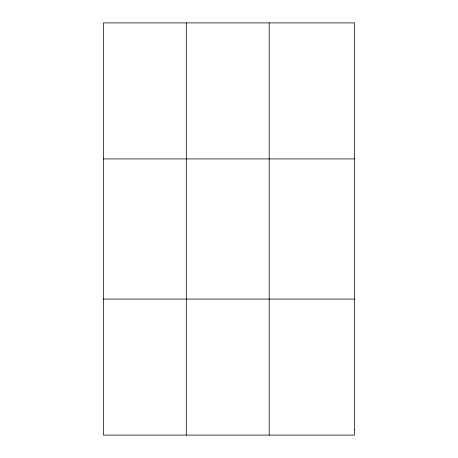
<?xml version="1.0" encoding="UTF-8"?>
<svg xmlns="http://www.w3.org/2000/svg" width="458" height="458" viewBox="0 0 458 458"><rect width="100%" height="100%" fill="white"/><g stroke="black" fill="none" stroke-linecap="round" stroke-linejoin="round"><path stroke-width="0.69" d="M186.303 435.1L186.303 22.9M269.184 435.1L269.184 22.9M103.428 158.926L354.572 158.926M103.428 299.074L354.572 299.074M354.572 429.661L354.572 435.1L103.428 435.1L103.428 22.9L354.572 22.9L354.572 429.661"/></g></svg>
